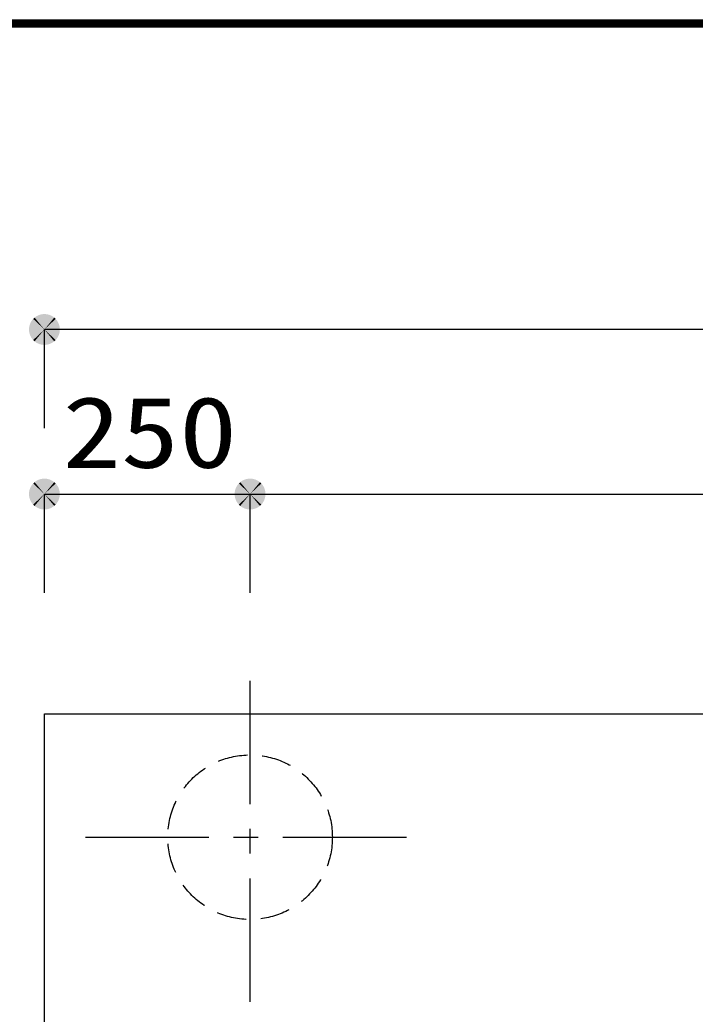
# Model space of a CAD drawing. Units: millimetres, scale not verified. Extents: x -8093 to 8093, y -5792 to 5792.
# Drawn here: x -6517 to -5696, y 4584 to 5792 of the extents above; entities that cross this region are included whole.
import ezdxf
from ezdxf.enums import TextEntityAlignment as Align

# ---------------------------------------------------------------- set-up
doc = ezdxf.new("R2010")
doc.units = ezdxf.units.MM
doc.header["$LTSCALE"] = 30
doc.linetypes.add('CHAIN1', pattern=[8, 5, -1, 1, -1])
doc.linetypes.add('DASHED1', pattern=[1.8, 1.2, -0.6])
for name, color, linetype, lineweight in [('0-0_Axis_waku', 7, 'Continuous', 25), ('0-2_00クル-フ-1機器', 2, 'Continuous', 25), ('0-4_00クル-フ-6寸法', 132, 'Continuous', 25)]:
    doc.layers.add(name, color=color, linetype=linetype, lineweight=lineweight)
doc.styles.add('ＭＳ ゴシック', font='')
doc.styles.get('ＭＳ ゴシック').set_extended_font_data('MS Gothic')

msp = doc.modelspace()

# ---------------------------------------------------------------- linework, layer by layer
at = {"layer": '0-0_Axis_waku'}
for p, q in [((-8093.4, 5792.4), (8093.4, 5792.4)), ((-8092.8, 5791.8), (8092.8, 5791.8)), ((-8092.2, 5791.2), (8092.2, 5791.2)), ((-8091.6, 5790.6), (8091.6, 5790.6)), ((-8091, 5790), (8091, 5790)), ((-8090.4, 5789.4), (8090.4, 5789.4)), ((-8089.8, 5788.8), (8089.8, 5788.8)), ((-8089.2, 5788.2), (8089.2, 5788.2)), ((-8088.6, 5787.6), (8088.6, 5787.6)), ((-8088, 5787), (8088, 5787)), ((-8087.4, 5786.4), (8087.4, 5786.4)), ((-8086.8, 5785.8), (8086.8, 5785.8)), ((-8086.2, 5785.2), (8086.2, 5785.2)), ((-8085.6, 5784.6), (8085.6, 5784.6)), ((-8085, 5784), (8085, 5784))]:
    msp.add_line(p, q, dxfattribs=at)
at = {"layer": '0-2_00クル-フ-1機器', "linetype": 'CHAIN1'}
for p, q in [((-6237.24, 4599.14), (-6237.24, 4999.14)), ((-6437.24, 4799.14), (-6037.24, 4799.14))]:
    msp.add_line(p, q, dxfattribs=at)
at = {"layer": '0-2_00クル-フ-1機器'}
for p, q in [((-6487.24, 4949.14), (-4617.24, 4949.14)), ((-6487.24, 3329.14), (-6487.24, 4949.14))]:
    msp.add_line(p, q, dxfattribs=at)
at = {"layer": '0-2_00クル-フ-1機器', "linetype": 'DASHED1'}
msp.add_circle((-6237.24, 4799.14), 100, dxfattribs=at)
at = {"layer": '0-4_00クル-フ-6寸法', "color": 4}
for p, q in [((-6487.24, 5296.18), (-6487.24, 5416.18)), ((-4617.24, 5416.18), (-6487.24, 5416.18)), ((-6487.24, 5096.18), (-6487.24, 5216.18)), ((-6487.24, 5216.18), (-6237.24, 5216.18)), ((-6237.24, 5096.18), (-6237.24, 5216.18)), ((-6237.24, 5096.18), (-6237.24, 5216.18)), ((-6237.24, 5216.18), (-4867.24, 5216.18))]:
    msp.add_line(p, q, dxfattribs=at)
at = {"layer": '0-4_00クル-フ-6寸法'}
for points in [[(-6487.24, 5416.18), (-6504.67, 5423.08), (-6503.67, 5425.21)], [(-6487.24, 5416.18), (-6503.67, 5425.21), (-6502.4, 5427.2)], [(-6487.24, 5416.18), (-6502.4, 5427.2), (-6500.9, 5429.01)], [(-6487.24, 5416.18), (-6500.9, 5429.01), (-6499.19, 5430.62)], [(-6487.24, 5416.18), (-6499.19, 5430.62), (-6497.28, 5432.01)], [(-6487.24, 5416.18), (-6497.28, 5432.01), (-6495.22, 5433.14)], [(-6487.24, 5416.18), (-6495.22, 5433.14), (-6493.03, 5434.01)], [(-6487.24, 5416.18), (-6493.03, 5434.01), (-6490.75, 5434.59)], [(-6487.24, 5416.18), (-6490.75, 5434.59), (-6488.41, 5434.89)], [(-6487.24, 5416.18), (-6488.41, 5434.89), (-6486.06, 5434.89)], [(-6487.24, 5416.18), (-6486.06, 5434.89), (-6483.72, 5434.59)], [(-6487.24, 5416.18), (-6483.72, 5434.59), (-6481.44, 5434.01)], [(-6487.24, 5416.18), (-6481.44, 5434.01), (-6479.25, 5433.14)], [(-6487.24, 5416.18), (-6479.25, 5433.14), (-6477.19, 5432.01)], [(-6487.24, 5416.18), (-6477.19, 5432.01), (-6475.28, 5430.62)], [(-6487.24, 5416.18), (-6475.28, 5430.62), (-6473.57, 5429.01)], [(-6487.24, 5416.18), (-6473.57, 5429.01), (-6472.07, 5427.2)], [(-6487.24, 5416.18), (-6472.07, 5427.2), (-6470.8, 5425.21)], [(-6487.24, 5416.18), (-6470.8, 5425.21), (-6469.8, 5423.08)], [(-6487.24, 5416.18), (-6505.99, 5416.18), (-6505.84, 5418.53)], [(-6487.24, 5416.18), (-6505.84, 5413.83), (-6505.99, 5416.18)], [(-6487.24, 5416.18), (-6505.84, 5418.53), (-6505.4, 5420.84)], [(-6487.24, 5416.18), (-6505.4, 5411.51), (-6505.84, 5413.83)], [(-6487.24, 5416.18), (-6505.4, 5420.84), (-6504.67, 5423.08)], [(-6487.24, 5416.18), (-6504.67, 5409.27), (-6505.4, 5411.51)], [(-6487.24, 5416.18), (-6503.67, 5407.14), (-6504.67, 5409.27)], [(-6487.24, 5416.18), (-6502.4, 5405.15), (-6503.67, 5407.14)], [(-6487.24, 5416.18), (-6500.9, 5403.34), (-6502.4, 5405.15)], [(-6487.24, 5416.18), (-6499.19, 5401.73), (-6500.9, 5403.34)], [(-6487.24, 5416.18), (-6497.28, 5400.34), (-6499.19, 5401.73)], [(-6487.24, 5416.18), (-6495.22, 5399.21), (-6497.28, 5400.34)], [(-6487.24, 5416.18), (-6493.03, 5398.34), (-6495.22, 5399.21)], [(-6487.24, 5416.18), (-6490.75, 5397.76), (-6493.03, 5398.34)], [(-6487.24, 5416.18), (-6488.41, 5397.46), (-6490.75, 5397.76)], [(-6487.24, 5416.18), (-6486.06, 5397.46), (-6488.41, 5397.46)], [(-6487.24, 5416.18), (-6469.8, 5423.08), (-6469.07, 5420.84)], [(-6487.24, 5416.18), (-6469.07, 5420.84), (-6468.63, 5418.53)], [(-6487.24, 5416.18), (-6468.63, 5418.53), (-6468.49, 5416.18)], [(-6487.24, 5416.18), (-6483.72, 5397.76), (-6486.06, 5397.46)], [(-6487.24, 5416.18), (-6481.44, 5398.34), (-6483.72, 5397.76)], [(-6487.24, 5416.18), (-6479.25, 5399.21), (-6481.44, 5398.34)], [(-6487.24, 5416.18), (-6477.19, 5400.34), (-6479.25, 5399.21)], [(-6487.24, 5416.18), (-6475.28, 5401.73), (-6477.19, 5400.34)], [(-6487.24, 5416.18), (-6473.57, 5403.34), (-6475.28, 5401.73)], [(-6487.24, 5416.18), (-6472.07, 5405.15), (-6473.57, 5403.34)], [(-6487.24, 5416.18), (-6470.8, 5407.14), (-6472.07, 5405.15)], [(-6487.24, 5416.18), (-6469.8, 5409.27), (-6470.8, 5407.14)], [(-6487.24, 5416.18), (-6469.07, 5411.51), (-6469.8, 5409.27)], [(-6487.24, 5416.18), (-6468.63, 5413.83), (-6469.07, 5411.51)], [(-6487.24, 5416.18), (-6468.49, 5416.18), (-6468.63, 5413.83)], [(-6487.24, 5216.18), (-6499.19, 5230.62), (-6497.28, 5232.01)], [(-6487.24, 5216.18), (-6497.28, 5232.01), (-6495.22, 5233.14)], [(-6487.24, 5216.18), (-6495.22, 5233.14), (-6493.03, 5234.01)], [(-6487.24, 5216.18), (-6493.03, 5234.01), (-6490.75, 5234.59)], [(-6487.24, 5216.18), (-6490.75, 5234.59), (-6488.41, 5234.89)], [(-6487.24, 5216.18), (-6488.41, 5234.89), (-6486.06, 5234.89)], [(-6487.24, 5216.18), (-6486.06, 5234.89), (-6483.72, 5234.59)], [(-6487.24, 5216.18), (-6483.72, 5234.59), (-6481.44, 5234.01)], [(-6487.24, 5216.18), (-6481.44, 5234.01), (-6479.25, 5233.14)], [(-6487.24, 5216.18), (-6479.25, 5233.14), (-6477.19, 5232.01)], [(-6487.24, 5216.18), (-6477.19, 5232.01), (-6475.28, 5230.62)], [(-6237.24, 5216.18), (-6249.19, 5230.62), (-6247.28, 5232.01)], [(-6237.24, 5216.18), (-6249.19, 5230.62), (-6247.28, 5232.01)], [(-6237.24, 5216.18), (-6247.28, 5232.01), (-6245.22, 5233.14)], [(-6237.24, 5216.18), (-6247.28, 5232.01), (-6245.22, 5233.14)], [(-6237.24, 5216.18), (-6245.22, 5233.14), (-6243.03, 5234.01)], [(-6237.24, 5216.18), (-6245.22, 5233.14), (-6243.03, 5234.01)], [(-6237.24, 5216.18), (-6243.03, 5234.01), (-6240.75, 5234.59)], [(-6237.24, 5216.18), (-6243.03, 5234.01), (-6240.75, 5234.59)], [(-6237.24, 5216.18), (-6240.75, 5234.59), (-6238.41, 5234.89)], [(-6237.24, 5216.18), (-6240.75, 5234.59), (-6238.41, 5234.89)], [(-6237.24, 5216.18), (-6238.41, 5234.89), (-6236.06, 5234.89)], [(-6237.24, 5216.18), (-6238.41, 5234.89), (-6236.06, 5234.89)], [(-6237.24, 5216.18), (-6236.06, 5234.89), (-6233.72, 5234.59)], [(-6237.24, 5216.18), (-6236.06, 5234.89), (-6233.72, 5234.59)], [(-6237.24, 5216.18), (-6233.72, 5234.59), (-6231.44, 5234.01)], [(-6237.24, 5216.18), (-6233.72, 5234.59), (-6231.44, 5234.01)], [(-6237.24, 5216.18), (-6231.44, 5234.01), (-6229.25, 5233.14)], [(-6237.24, 5216.18), (-6231.44, 5234.01), (-6229.25, 5233.14)], [(-6237.24, 5216.18), (-6229.25, 5233.14), (-6227.19, 5232.01)], [(-6237.24, 5216.18), (-6229.25, 5233.14), (-6227.19, 5232.01)], [(-6237.24, 5216.18), (-6227.19, 5232.01), (-6225.28, 5230.62)], [(-6237.24, 5216.18), (-6227.19, 5232.01), (-6225.28, 5230.62)], [(-6487.24, 5216.18), (-6505.84, 5218.53), (-6505.4, 5220.84)], [(-6487.24, 5216.18), (-6505.4, 5220.84), (-6504.67, 5223.08)], [(-6487.24, 5216.18), (-6504.67, 5223.08), (-6503.67, 5225.21)], [(-6487.24, 5216.18), (-6503.67, 5225.21), (-6502.4, 5227.2)], [(-6487.24, 5216.18), (-6502.4, 5227.2), (-6500.9, 5229.01)], [(-6487.24, 5216.18), (-6500.9, 5229.01), (-6499.19, 5230.62)], [(-6487.24, 5216.18), (-6475.28, 5230.62), (-6473.57, 5229.01)], [(-6487.24, 5216.18), (-6473.57, 5229.01), (-6472.07, 5227.2)], [(-6487.24, 5216.18), (-6472.07, 5227.2), (-6470.8, 5225.21)], [(-6487.24, 5216.18), (-6470.8, 5225.21), (-6469.8, 5223.08)], [(-6487.24, 5216.18), (-6469.8, 5223.08), (-6469.07, 5220.84)], [(-6487.24, 5216.18), (-6469.07, 5220.84), (-6468.63, 5218.53)], [(-6237.24, 5216.18), (-6255.84, 5218.53), (-6255.4, 5220.84)], [(-6237.24, 5216.18), (-6255.84, 5218.53), (-6255.4, 5220.84)], [(-6237.24, 5216.18), (-6255.4, 5220.84), (-6254.67, 5223.08)], [(-6237.24, 5216.18), (-6255.4, 5220.84), (-6254.67, 5223.08)], [(-6237.24, 5216.18), (-6254.67, 5223.08), (-6253.67, 5225.21)], [(-6237.24, 5216.18), (-6254.67, 5223.08), (-6253.67, 5225.21)], [(-6237.24, 5216.18), (-6253.67, 5225.21), (-6252.4, 5227.2)], [(-6237.24, 5216.18), (-6253.67, 5225.21), (-6252.4, 5227.2)], [(-6237.24, 5216.18), (-6252.4, 5227.2), (-6250.9, 5229.01)], [(-6237.24, 5216.18), (-6252.4, 5227.2), (-6250.9, 5229.01)], [(-6237.24, 5216.18), (-6250.9, 5229.01), (-6249.19, 5230.62)], [(-6237.24, 5216.18), (-6250.9, 5229.01), (-6249.19, 5230.62)], [(-6237.24, 5216.18), (-6225.28, 5230.62), (-6223.57, 5229.01)], [(-6237.24, 5216.18), (-6225.28, 5230.62), (-6223.57, 5229.01)], [(-6237.24, 5216.18), (-6223.57, 5229.01), (-6222.07, 5227.2)], [(-6237.24, 5216.18), (-6223.57, 5229.01), (-6222.07, 5227.2)], [(-6237.24, 5216.18), (-6222.07, 5227.2), (-6220.8, 5225.21)], [(-6237.24, 5216.18), (-6222.07, 5227.2), (-6220.8, 5225.21)], [(-6237.24, 5216.18), (-6220.8, 5225.21), (-6219.8, 5223.08)], [(-6237.24, 5216.18), (-6220.8, 5225.21), (-6219.8, 5223.08)], [(-6237.24, 5216.18), (-6219.8, 5223.08), (-6219.07, 5220.84)], [(-6237.24, 5216.18), (-6219.8, 5223.08), (-6219.07, 5220.84)], [(-6237.24, 5216.18), (-6219.07, 5220.84), (-6218.63, 5218.53)], [(-6237.24, 5216.18), (-6219.07, 5220.84), (-6218.63, 5218.53)], [(-6487.24, 5216.18), (-6505.99, 5216.18), (-6505.84, 5218.53)], [(-6487.24, 5216.18), (-6505.84, 5213.83), (-6505.99, 5216.18)], [(-6487.24, 5216.18), (-6505.4, 5211.51), (-6505.84, 5213.83)], [(-6487.24, 5216.18), (-6504.67, 5209.27), (-6505.4, 5211.51)], [(-6487.24, 5216.18), (-6503.67, 5207.14), (-6504.67, 5209.27)], [(-6487.24, 5216.18), (-6502.4, 5205.15), (-6503.67, 5207.14)], [(-6487.24, 5216.18), (-6500.9, 5203.34), (-6502.4, 5205.15)], [(-6487.24, 5216.18), (-6499.19, 5201.73), (-6500.9, 5203.34)], [(-6487.24, 5216.18), (-6497.28, 5200.34), (-6499.19, 5201.73)], [(-6487.24, 5216.18), (-6495.22, 5199.21), (-6497.28, 5200.34)], [(-6487.24, 5216.18), (-6493.03, 5198.34), (-6495.22, 5199.21)], [(-6487.24, 5216.18), (-6490.75, 5197.76), (-6493.03, 5198.34)], [(-6487.24, 5216.18), (-6488.41, 5197.46), (-6490.75, 5197.76)], [(-6487.24, 5216.18), (-6486.06, 5197.46), (-6488.41, 5197.46)], [(-6487.24, 5216.18), (-6468.63, 5218.53), (-6468.49, 5216.18)], [(-6487.24, 5216.18), (-6483.72, 5197.76), (-6486.06, 5197.46)], [(-6487.24, 5216.18), (-6481.44, 5198.34), (-6483.72, 5197.76)], [(-6487.24, 5216.18), (-6479.25, 5199.21), (-6481.44, 5198.34)], [(-6487.24, 5216.18), (-6477.19, 5200.34), (-6479.25, 5199.21)], [(-6487.24, 5216.18), (-6475.28, 5201.73), (-6477.19, 5200.34)], [(-6487.24, 5216.18), (-6473.57, 5203.34), (-6475.28, 5201.73)], [(-6487.24, 5216.18), (-6472.07, 5205.15), (-6473.57, 5203.34)], [(-6487.24, 5216.18), (-6470.8, 5207.14), (-6472.07, 5205.15)], [(-6487.24, 5216.18), (-6469.8, 5209.27), (-6470.8, 5207.14)], [(-6487.24, 5216.18), (-6469.07, 5211.51), (-6469.8, 5209.27)], [(-6487.24, 5216.18), (-6468.63, 5213.83), (-6469.07, 5211.51)], [(-6487.24, 5216.18), (-6468.49, 5216.18), (-6468.63, 5213.83)], [(-6237.24, 5216.18), (-6255.99, 5216.18), (-6255.84, 5218.53)], [(-6237.24, 5216.18), (-6255.99, 5216.18), (-6255.84, 5218.53)], [(-6237.24, 5216.18), (-6255.84, 5213.83), (-6255.99, 5216.18)], [(-6237.24, 5216.18), (-6255.84, 5213.83), (-6255.99, 5216.18)], [(-6237.24, 5216.18), (-6255.4, 5211.51), (-6255.84, 5213.83)], [(-6237.24, 5216.18), (-6255.4, 5211.51), (-6255.84, 5213.83)], [(-6237.24, 5216.18), (-6254.67, 5209.27), (-6255.4, 5211.51)], [(-6237.24, 5216.18), (-6254.67, 5209.27), (-6255.4, 5211.51)], [(-6237.24, 5216.18), (-6253.67, 5207.14), (-6254.67, 5209.27)], [(-6237.24, 5216.18), (-6253.67, 5207.14), (-6254.67, 5209.27)], [(-6237.24, 5216.18), (-6252.4, 5205.15), (-6253.67, 5207.14)], [(-6237.24, 5216.18), (-6252.4, 5205.15), (-6253.67, 5207.14)], [(-6237.24, 5216.18), (-6250.9, 5203.34), (-6252.4, 5205.15)], [(-6237.24, 5216.18), (-6250.9, 5203.34), (-6252.4, 5205.15)], [(-6237.24, 5216.18), (-6249.19, 5201.73), (-6250.9, 5203.34)], [(-6237.24, 5216.18), (-6249.19, 5201.73), (-6250.9, 5203.34)], [(-6237.24, 5216.18), (-6247.28, 5200.34), (-6249.19, 5201.73)], [(-6237.24, 5216.18), (-6247.28, 5200.34), (-6249.19, 5201.73)], [(-6237.24, 5216.18), (-6245.22, 5199.21), (-6247.28, 5200.34)], [(-6237.24, 5216.18), (-6245.22, 5199.21), (-6247.28, 5200.34)], [(-6237.24, 5216.18), (-6243.03, 5198.34), (-6245.22, 5199.21)], [(-6237.24, 5216.18), (-6243.03, 5198.34), (-6245.22, 5199.21)], [(-6237.24, 5216.18), (-6240.75, 5197.76), (-6243.03, 5198.34)], [(-6237.24, 5216.18), (-6240.75, 5197.76), (-6243.03, 5198.34)], [(-6237.24, 5216.18), (-6238.41, 5197.46), (-6240.75, 5197.76)], [(-6237.24, 5216.18), (-6238.41, 5197.46), (-6240.75, 5197.76)], [(-6237.24, 5216.18), (-6236.06, 5197.46), (-6238.41, 5197.46)], [(-6237.24, 5216.18), (-6236.06, 5197.46), (-6238.41, 5197.46)], [(-6237.24, 5216.18), (-6218.63, 5218.53), (-6218.49, 5216.18)], [(-6237.24, 5216.18), (-6218.63, 5218.53), (-6218.49, 5216.18)], [(-6237.24, 5216.18), (-6233.72, 5197.76), (-6236.06, 5197.46)], [(-6237.24, 5216.18), (-6231.44, 5198.34), (-6233.72, 5197.76)], [(-6237.24, 5216.18), (-6229.25, 5199.21), (-6231.44, 5198.34)], [(-6237.24, 5216.18), (-6227.19, 5200.34), (-6229.25, 5199.21)], [(-6237.24, 5216.18), (-6225.28, 5201.73), (-6227.19, 5200.34)], [(-6237.24, 5216.18), (-6223.57, 5203.34), (-6225.28, 5201.73)], [(-6237.24, 5216.18), (-6222.07, 5205.15), (-6223.57, 5203.34)], [(-6237.24, 5216.18), (-6220.8, 5207.14), (-6222.07, 5205.15)], [(-6237.24, 5216.18), (-6219.8, 5209.27), (-6220.8, 5207.14)], [(-6237.24, 5216.18), (-6219.07, 5211.51), (-6219.8, 5209.27)], [(-6237.24, 5216.18), (-6218.63, 5213.83), (-6219.07, 5211.51)], [(-6237.24, 5216.18), (-6218.49, 5216.18), (-6218.63, 5213.83)], [(-6237.24, 5216.18), (-6233.72, 5197.76), (-6236.06, 5197.46)], [(-6237.24, 5216.18), (-6231.44, 5198.34), (-6233.72, 5197.76)], [(-6237.24, 5216.18), (-6229.25, 5199.21), (-6231.44, 5198.34)], [(-6237.24, 5216.18), (-6227.19, 5200.34), (-6229.25, 5199.21)], [(-6237.24, 5216.18), (-6225.28, 5201.73), (-6227.19, 5200.34)], [(-6237.24, 5216.18), (-6223.57, 5203.34), (-6225.28, 5201.73)], [(-6237.24, 5216.18), (-6222.07, 5205.15), (-6223.57, 5203.34)], [(-6237.24, 5216.18), (-6220.8, 5207.14), (-6222.07, 5205.15)], [(-6237.24, 5216.18), (-6219.8, 5209.27), (-6220.8, 5207.14)], [(-6237.24, 5216.18), (-6219.07, 5211.51), (-6219.8, 5209.27)], [(-6237.24, 5216.18), (-6218.63, 5213.83), (-6219.07, 5211.51)], [(-6237.24, 5216.18), (-6218.49, 5216.18), (-6218.63, 5213.83)]]:
    msp.add_solid(points, dxfattribs=at)

# ---------------------------------------------------------------- texts
at = {"layer": '0-4_00クル-フ-6寸法', "color": 3, "style": 'ＭＳ ゴシック', "width": 1.2}
msp.add_text('250', height=86.66, dxfattribs=at).set_placement((-6465.09, 5222.02), align=Align.BOTTOM_LEFT)

doc.saveas('drawing.dxf')
